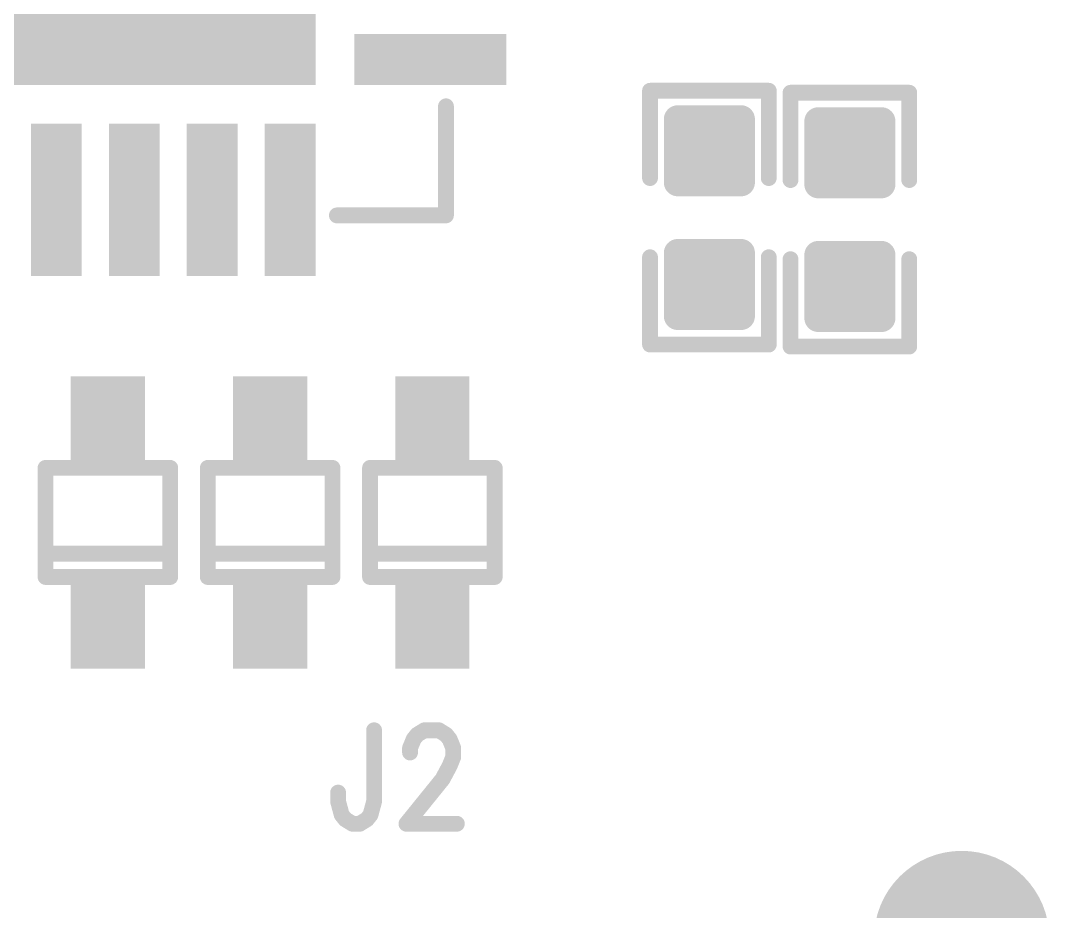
# Model space of a CAD drawing. Extents: x 138.1 to 180, y 20.3 to 82.2.
# Drawn here: x 155.95 to 162.55, y 31.45 to 37.17 of the extents above; entities that cross this region are included whole.
import ezdxf

# ---------------------------------------------------------------- set-up
doc = ezdxf.new("R2010")
doc.units = 0
doc.header["$MEASUREMENT"] = 0
doc.layers.get('0').update_dxf_attribs({"linetype": 'CONTINUOUS'})
doc.layers.add('SILKTOP_PHO', color=251, linetype='CONTINUOUS')

# ---------------------------------------------------------------- blocks, each defined once
blk = doc.blocks.new('ROUND_33')
at = {"const_width": 0.0508}
blk.add_lwpolyline([(-0.0254, 0, 1), (0.0254, 0, 1)], format="xyb", close=True, dxfattribs=at)
blk = doc.blocks.new('RECTANGLE_200')
blk.add_solid([(0.163068, 0.48806), (0.163068, -0.48806), (-0.163068, 0.48806), (-0.163068, -0.48806)])
blk = doc.blocks.new('RECTANGLE_201')
blk.add_solid([(0.48806, 0.163068), (0.48806, -0.163068), (-0.48806, 0.163068), (-0.48806, -0.163068)])
blk = doc.blocks.new('SQUARE_202')
blk.add_solid([(1.663064, 1.663064), (1.663064, -1.663064), (-1.663064, 1.663064), (-1.663064, -1.663064)])
blk = doc.blocks.new('RECTANGLE_228')
blk.add_solid([(0.238124, 0.27813), (0.238124, -0.27813), (-0.238124, 0.27813), (-0.238124, -0.27813)])
blk = doc.blocks.new('OBLONG_248')
at = {"const_width": 1.126236}
blk.add_lwpolyline([(0, 0.37503), (0, -0.37503)], dxfattribs=at)
at = {"const_width": 0.563118}
for points in [[(-0.281558, 0.37503, 1), (0.281558, 0.37503, 1)], [(-0.281558, -0.37503, 1), (0.281558, -0.37503, 1)]]:
    blk.add_lwpolyline(points, format="xyb", close=True, dxfattribs=at)
blk = doc.blocks.new('ROUND_158')
at = {"const_width": 0.0889}
blk.add_lwpolyline([(-0.04445, 0, 1), (0.04445, 0, 1)], format="xyb", close=True, dxfattribs=at)

msp = doc.modelspace()

# ---------------------------------------------------------------- linework, layer by layer
at = {"const_width": 0.1778}
for points in [[(160.1689, 36.1263), (160.1689, 36.5327)], [(160.1689, 36.5327), (160.5753, 36.5327)], [(160.2959, 36.1263), (160.2959, 36.5327)], [(160.4737, 36.1263), (160.4737, 36.5327)], [(160.5753, 36.5327), (160.5753, 36.1263)], [(161.0706, 36.1136), (161.0706, 36.52)], [(161.0706, 36.52), (161.477, 36.52)], [(161.1849, 36.1136), (161.1849, 36.52)], [(161.3627, 36.1136), (161.3627, 36.52)], [(161.477, 36.52), (161.477, 36.1136)], [(160.1689, 36.4847), (160.5753, 36.4847)], [(161.0706, 36.4847), (161.477, 36.4847)], [(160.1689, 36.3069), (160.5753, 36.3069)], [(161.0706, 36.3069), (161.477, 36.3069)], [(160.1689, 36.1291), (160.5753, 36.1291)], [(160.5753, 36.1263), (160.1689, 36.1263)], [(161.0706, 36.1291), (161.477, 36.1291)], [(161.477, 36.1136), (161.0706, 36.1136)], [(160.1689, 35.2683), (160.1689, 35.6747)], [(160.1689, 35.6747), (160.5753, 35.6747)], [(160.2959, 35.2683), (160.2959, 35.6747)], [(160.4737, 35.2683), (160.4737, 35.6747)], [(160.5753, 35.6747), (160.5753, 35.2683)], [(161.0706, 35.2556), (161.0706, 35.662)], [(161.0706, 35.662), (161.477, 35.662)], [(161.1849, 35.2556), (161.1849, 35.662)], [(161.3627, 35.2556), (161.3627, 35.662)], [(161.477, 35.662), (161.477, 35.2556)], [(160.1689, 35.5957), (160.5753, 35.5957)], [(161.0706, 35.5957), (161.477, 35.5957)], [(160.1689, 35.4179), (160.5753, 35.4179)], [(161.0706, 35.4179), (161.477, 35.4179)], [(160.5753, 35.2683), (160.1689, 35.2683)], [(161.477, 35.2556), (161.0706, 35.2556)]]:
    msp.add_lwpolyline(points, dxfattribs=at)
at = {"layer": 'SILKTOP_PHO', "const_width": 0.1016}
for points in [[(159.9911, 36.1545), (159.9911, 36.7148)], [(159.9911, 36.7148), (160.7531, 36.7148)], [(160.7531, 36.7148), (160.7531, 36.1545)], [(160.8928, 36.1418), (160.8928, 36.7021)], [(160.8928, 36.7021), (161.6548, 36.7021)], [(161.6548, 36.7021), (161.6548, 36.1418)], [(158.6812, 35.915), (158.6812, 36.615)], [(157.9812, 35.915), (158.6812, 35.915)], [(159.9911, 35.6465), (159.9911, 35.0862)], [(160.7531, 35.0862), (160.7531, 35.6465)], [(160.8928, 35.6338), (160.8928, 35.0735)], [(161.6548, 35.0735), (161.6548, 35.6338)], [(159.9911, 35.0862), (160.7531, 35.0862)], [(160.8928, 35.0735), (161.6548, 35.0735)], [(156.1113, 34.2947), (156.9114, 34.2947)], [(156.1113, 33.5947), (156.1113, 34.2947)], [(156.9114, 34.2947), (156.9114, 33.5947)], [(157.1527, 34.2947), (157.9528, 34.2947)], [(157.1527, 33.5947), (157.1527, 34.2947)], [(157.9528, 34.2947), (157.9528, 33.5947)], [(158.1941, 34.2947), (158.9942, 34.2947)], [(158.1941, 33.5947), (158.1941, 34.2947)], [(158.9942, 34.2947), (158.9942, 33.5947)], [(156.9114, 33.7448), (156.1113, 33.7448)], [(157.9528, 33.7448), (157.1527, 33.7448)], [(158.9942, 33.7448), (158.1941, 33.7448)], [(156.9114, 33.5947), (156.1113, 33.5947)], [(157.9528, 33.5947), (157.1527, 33.5947)], [(158.9942, 33.5947), (158.1941, 33.5947)], [(158.22, 32.6112), (158.22, 32.154)], [(158.474, 32.554), (158.4971, 32.5827)], [(158.4971, 32.5827), (158.5433, 32.6112)], [(158.5433, 32.6112), (158.6358, 32.6112)], [(158.6358, 32.6112), (158.6817, 32.5827)], [(158.6817, 32.5827), (158.7048, 32.554)], [(158.4508, 32.4969), (158.474, 32.554)], [(158.7048, 32.554), (158.728, 32.4969)], [(158.4508, 32.4684), (158.4508, 32.4969)], [(158.728, 32.4397), (158.7048, 32.3826)], [(158.728, 32.4969), (158.728, 32.4397)], [(158.7048, 32.3826), (158.6589, 32.297)], [(158.6589, 32.297), (158.4277, 32.0112)], [(157.9891, 32.154), (157.9891, 32.2111)], [(158.0122, 32.0684), (157.9891, 32.154)], [(158.22, 32.154), (158.1968, 32.0684)], [(158.0353, 32.0397), (158.0122, 32.0684)], [(158.1968, 32.0684), (158.1737, 32.0397)], [(158.0815, 32.0112), (158.0353, 32.0397)], [(158.1278, 32.0112), (158.0815, 32.0112)], [(158.1737, 32.0397), (158.1278, 32.0112)], [(158.4277, 32.0112), (158.7511, 32.0112)]]:
    msp.add_lwpolyline(points, dxfattribs=at)

# ---------------------------------------------------------------- block references
for name, p in [('SQUARE_202', (156.1811, 38.4151)), ('RECTANGLE_201', (158.5811, 36.915)), ('ROUND_158', (160.1689, 36.5327)), ('ROUND_158', (160.2959, 36.5327)), ('ROUND_158', (160.4737, 36.5327)), ('ROUND_158', (160.5753, 36.5327)), ('ROUND_158', (161.0706, 36.52)), ('ROUND_158', (161.1849, 36.52)), ('ROUND_158', (161.3627, 36.52)), ('ROUND_158', (161.477, 36.52)), ('ROUND_158', (160.1689, 36.4847)), ('ROUND_158', (160.5753, 36.4847)), ('ROUND_158', (161.0706, 36.4847)), ('ROUND_158', (161.477, 36.4847)), ('RECTANGLE_200', (156.1811, 36.015)), ('RECTANGLE_200', (156.6812, 36.015)), ('RECTANGLE_200', (157.1811, 36.015)), ('RECTANGLE_200', (157.6812, 36.015)), ('ROUND_158', (160.1689, 36.3069)), ('ROUND_158', (160.5753, 36.3069)), ('ROUND_158', (161.0706, 36.3069)), ('ROUND_158', (161.477, 36.3069)), ('ROUND_158', (160.1689, 36.1291)), ('ROUND_158', (160.1689, 36.1263)), ('ROUND_158', (160.1689, 36.1263)), ('ROUND_158', (160.2959, 36.1263)), ('ROUND_158', (160.4737, 36.1263)), ('ROUND_158', (160.5753, 36.1291)), ('ROUND_158', (160.5753, 36.1263)), ('ROUND_158', (161.0706, 36.1291)), ('ROUND_158', (161.0706, 36.1136)), ('ROUND_158', (161.0706, 36.1136)), ('ROUND_158', (161.1849, 36.1136)), ('ROUND_158', (161.3627, 36.1136)), ('ROUND_158', (161.477, 36.1291)), ('ROUND_158', (161.477, 36.1136)), ('ROUND_158', (160.1689, 35.6747)), ('ROUND_158', (160.2959, 35.6747)), ('ROUND_158', (160.4737, 35.6747)), ('ROUND_158', (160.5753, 35.6747)), ('ROUND_158', (161.0706, 35.662)), ('ROUND_158', (161.1849, 35.662)), ('ROUND_158', (161.3627, 35.662)), ('ROUND_158', (161.477, 35.662)), ('ROUND_158', (160.1689, 35.5957)), ('ROUND_158', (160.5753, 35.5957)), ('ROUND_158', (161.0706, 35.5957)), ('ROUND_158', (161.477, 35.5957)), ('ROUND_158', (160.1689, 35.4179)), ('ROUND_158', (160.5753, 35.4179)), ('ROUND_158', (161.0706, 35.4179)), ('ROUND_158', (161.477, 35.4179)), ('ROUND_158', (160.1689, 35.2683)), ('ROUND_158', (160.1689, 35.2683)), ('ROUND_158', (160.2959, 35.2683)), ('ROUND_158', (160.4737, 35.2683)), ('ROUND_158', (160.5753, 35.2683)), ('ROUND_158', (161.0706, 35.2556)), ('ROUND_158', (161.0706, 35.2556)), ('ROUND_158', (161.1849, 35.2556)), ('ROUND_158', (161.3627, 35.2556)), ('ROUND_158', (161.477, 35.2556)), ('RECTANGLE_228', (156.5113, 34.6046)), ('RECTANGLE_228', (157.5527, 34.6046)), ('RECTANGLE_228', (158.5941, 34.6046)), ('RECTANGLE_228', (156.5113, 33.2848)), ('RECTANGLE_228', (157.5527, 33.2848)), ('RECTANGLE_228', (158.5941, 33.2848)), ('OBLONG_248', (161.9914, 30.8992))]:
    msp.add_blockref(name, p)
at = {"layer": 'SILKTOP_PHO'}
for p in [(159.9911, 36.7148), (160.7531, 36.7148), (160.8928, 36.7021), (161.6548, 36.7021), (158.6812, 36.615), (159.9911, 36.1545), (160.7531, 36.1545), (160.8928, 36.1418), (161.6548, 36.1418), (157.9812, 35.915), (158.6812, 35.915), (159.9911, 35.6465), (160.7531, 35.6465), (160.8928, 35.6338), (161.6548, 35.6338), (159.9911, 35.0862), (160.7531, 35.0862), (160.8928, 35.0735), (161.6548, 35.0735), (156.1113, 34.2947), (156.1113, 34.2947), (156.9114, 34.2947), (157.1527, 34.2947), (157.1527, 34.2947), (157.9528, 34.2947), (158.1941, 34.2947), (158.1941, 34.2947), (158.9942, 34.2947), (156.1113, 33.7448), (156.9114, 33.7448), (157.1527, 33.7448), (157.9528, 33.7448), (158.1941, 33.7448), (158.9942, 33.7448), (156.1113, 33.5947), (156.9114, 33.5947), (157.1527, 33.5947), (157.9528, 33.5947), (158.1941, 33.5947), (158.9942, 33.5947), (158.22, 32.6112), (158.4971, 32.5827), (158.4971, 32.5827), (158.5433, 32.6112), (158.6358, 32.6112), (158.6817, 32.5827), (158.6817, 32.5827), (158.474, 32.554), (158.7048, 32.554), (158.4508, 32.4969), (158.4508, 32.4684), (158.728, 32.4969), (158.728, 32.4397), (158.7048, 32.3826), (158.6589, 32.297), (158.6589, 32.297), (157.9891, 32.2111), (157.9891, 32.154), (158.22, 32.154), (158.0122, 32.0684), (158.0122, 32.0684), (158.1968, 32.0684), (158.1968, 32.0684), (158.0353, 32.0397), (158.0815, 32.0112), (158.0815, 32.0112), (158.1278, 32.0112), (158.1278, 32.0112), (158.1737, 32.0397), (158.4277, 32.0112), (158.4277, 32.0112), (158.7511, 32.0112)]:
    msp.add_blockref('ROUND_33', p, dxfattribs=at)

doc.saveas('drawing.dxf')
